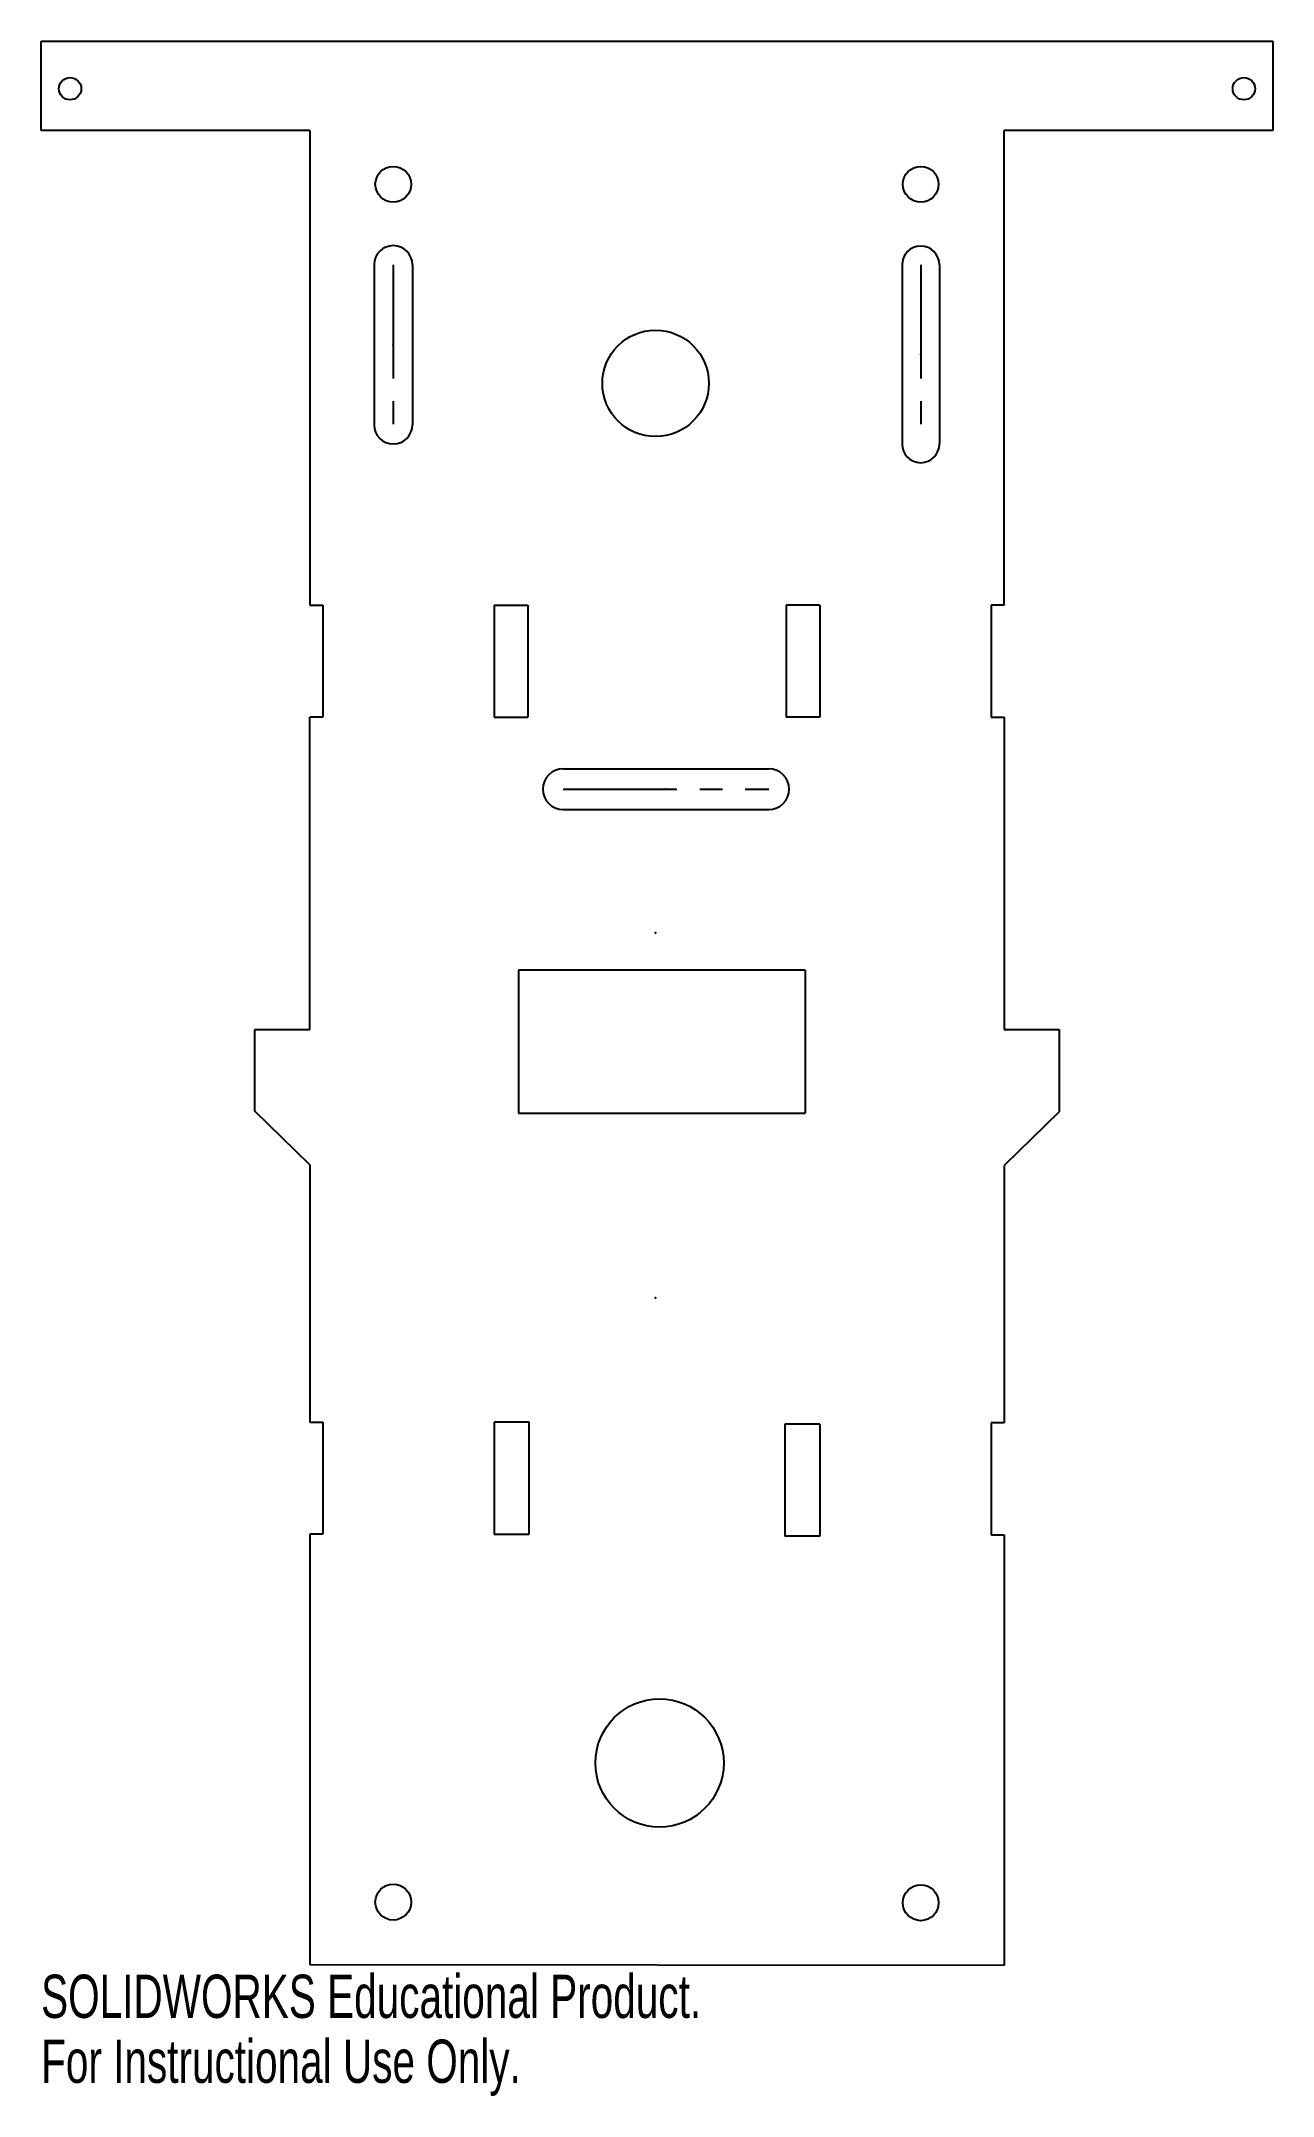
# Model space of a CAD drawing. Header units: millimetres. Extents: x -69 to 68, y -67 to 162.
import ezdxf

# ---------------------------------------------------------------- set-up
doc = ezdxf.new("R2010")
doc.units = ezdxf.units.MM
doc.header["$PDSIZE"] = -1
doc.linetypes.add('CENTERX2', pattern=[20.32, 12.7, -2.54, 2.54, -2.54])
doc.styles.add('SLDTEXTSTYLE0', font='TXT', dxfattribs={"width": 0.7})

msp = doc.modelspace()

# ---------------------------------------------------------------- linework, layer by layer
at = {"color": 7, "linetype": 'Continuous'}
for p, q in [((-69.04, 152.5), (-69.04, 162.5)), ((-69.04, 162.5), (68.47, 162.5)), ((68.47, 162.5), (68.47, 152.5)), ((-39.04, 152.5), (-69.04, 152.5)), ((-39.04, 152.5), (-39.04, 99.5)), ((38.47, 99.5), (38.47, 152.5)), ((68.47, 152.5), (38.47, 152.5)), ((-31.87, 137.51), (-31.87, 119.64)), ((-27.59, 137.51), (-27.59, 119.64)), ((27.08, 137.51), (27.08, 117.5)), ((31.25, 137.51), (31.25, 117.5)), ((-39.04, 99.5), (-37.6, 99.5)), ((-37.6, 99.5), (-37.6, 86.98)), ((-18.45, 99.5), (-14.7, 99.5)), ((-18.45, 99.5), (-18.45, 86.98)), ((-14.7, 99.5), (-14.7, 86.98)), ((17.88, 99.5), (14.13, 99.5)), ((14.13, 99.5), (14.13, 86.98)), ((17.88, 99.5), (17.88, 86.98)), ((38.47, 99.5), (37.03, 99.5)), ((37.03, 99.5), (37.03, 86.98)), ((-39.04, 52.09), (-39.04, 86.98)), ((-37.6, 86.98), (-39.04, 86.98)), ((-18.45, 86.98), (-14.7, 86.98)), ((17.88, 86.98), (14.13, 86.98)), ((37.03, 86.98), (38.47, 86.98)), ((38.47, 86.98), (38.47, 52.09)), ((-10.75, 81.22), (12.2, 81.22)), ((-10.75, 76.67), (12.2, 76.67)), ((-15.75, 58.75), (-15.75, 42.75)), ((16.25, 58.75), (-15.75, 58.75)), ((16.25, 58.75), (16.25, 42.75)), ((-45.19, 43), (-45.19, 52.09)), ((-45.19, 52.09), (-39.04, 52.09)), ((38.47, 52.09), (44.62, 52.09)), ((44.62, 52.09), (44.62, 42.91)), ((-39.04, 37), (-45.19, 43)), ((-15.75, 42.75), (16.25, 42.75)), ((44.62, 42.91), (38.47, 36.92)), ((-39.04, 37), (-39.04, 8.27)), ((38.47, 36.92), (38.47, 8.18)), ((-39.04, 8.27), (-37.6, 8.27)), ((-37.6, 8.27), (-37.6, -4.25)), ((-18.45, 8.25), (-18.45, -4.25)), ((-14.54, 8.24), (-18.45, 8.25)), ((-14.54, -4.25), (-14.54, 8.24)), ((17.88, 8.03), (13.97, 8.03)), ((13.97, 8.03), (13.97, -4.49)), ((17.88, 8.03), (17.88, -4.49)), ((38.47, 8.18), (37.03, 8.18)), ((37.03, 8.18), (37.03, -4.34)), ((-37.6, -4.25), (-39.04, -4.25)), ((-39.04, -4.25), (-39.04, -52.34)), ((-18.45, -4.25), (-14.54, -4.25)), ((17.88, -4.49), (13.97, -4.49)), ((37.03, -4.34), (38.47, -4.34)), ((38.47, -4.34), (38.47, -52.43)), ((38.47, -52.43), (-39.04, -52.34))]:
    msp.add_line(p, q, dxfattribs=at)
at = {"color": 7, "linetype": 'CENTERX2'}
for p, q in [((-39.04, 152.5), (-39.04, 99.5)), ((-29.73, 137.51), (-29.73, 119.64)), ((29.16, 137.51), (29.16, 117.5)), ((-10.75, 78.95), (12.2, 78.95))]:
    msp.add_line(p, q, dxfattribs=at)
at = {"color": 7, "linetype": 'Continuous'}
for centre, radius in [((-65.81, 157.18), 1.25), ((65.24, 157.18), 1.25), ((-29.73, 146.5), 2), ((29.16, 146.5), 2), ((-0.44, 124.27), 5.94), ((0, -29.81), 7.16), ((-29.73, -45.35), 2), ((29.16, -45.42), 2)]:
    msp.add_circle(centre, radius, dxfattribs=at)
for centre, radius, start, end in [((-29.73, 137.51), 2.14, 0, 180), ((29.16, 137.51), 2.09, 0, 180), ((-29.73, 119.64), 2.14, 180, 0), ((29.16, 117.5), 2.09, 180, 0), ((-10.75, 78.95), 2.28, 90, 270), ((12.2, 78.95), 2.28, 270, 90)]:
    msp.add_arc(centre, radius, start, end, dxfattribs=at)
for p in [(-29.73, 128.57), (29.16, 127.5), (0.72, 78.95), (-0.44, 62.89), (-0.45, 22.14)]:
    msp.add_point(p, dxfattribs=at)

# ---------------------------------------------------------------- texts
at = {"color": 7, "linetype": 'Continuous', "char_height": 4.8336, "attachment_point": 1, "style": 'SLDTEXTSTYLE0'}
for s, insert in [('SOLIDWORKS Educational Product.', (-69.04, -53.45)), ('For Instructional Use Only.', (-69.04, -60.7))]:
    msp.add_mtext(s, dxfattribs=dict(at, insert=insert))

doc.saveas('drawing.dxf')
